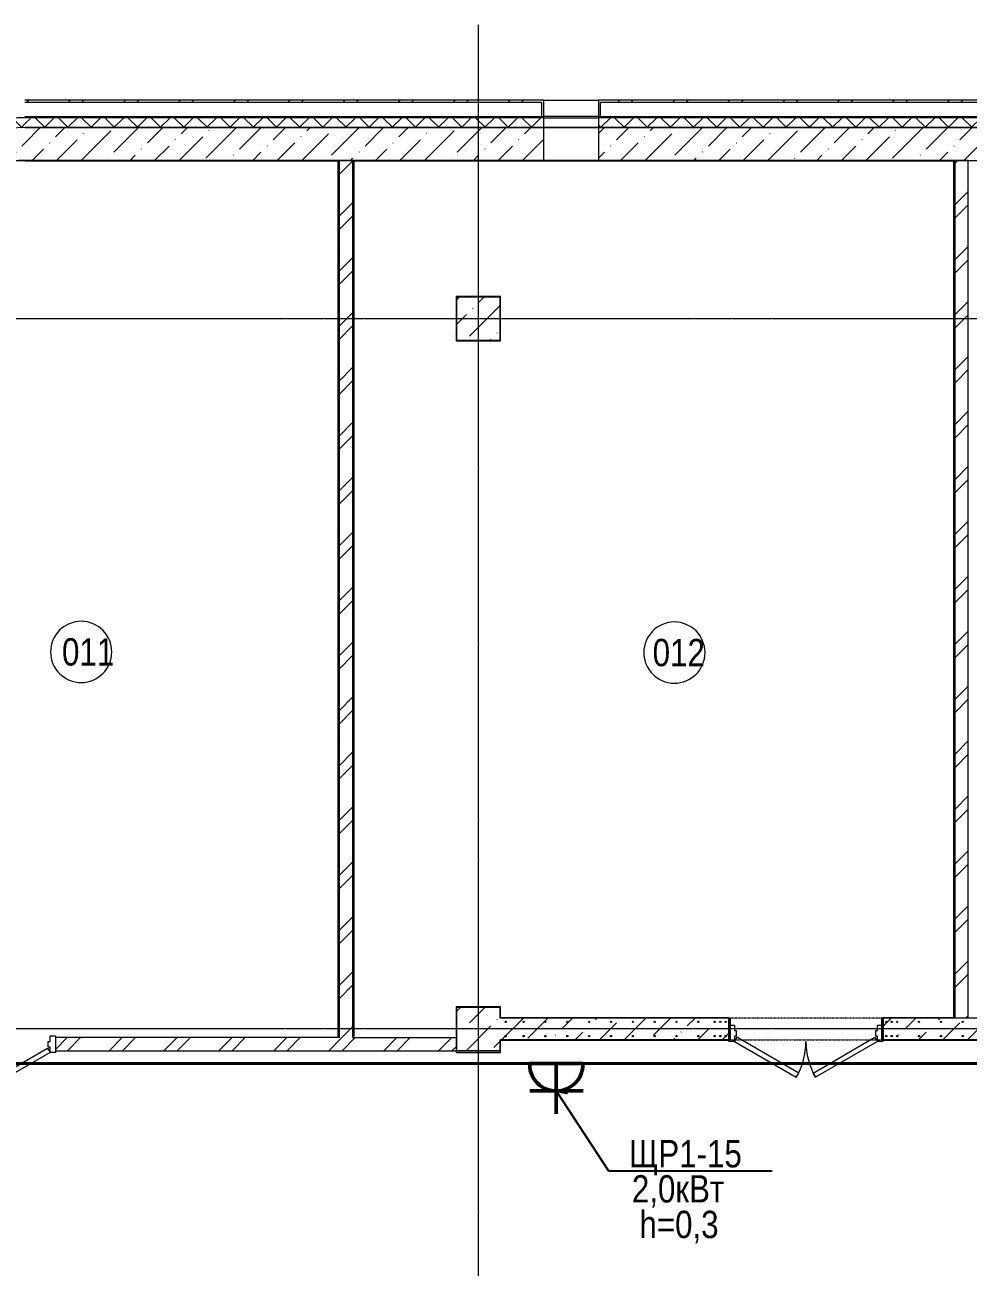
# Model space of a CAD drawing. Header units: metres. Extents: x -93142 to 227756, y -64772 to 286334.
# Drawn here: x 67912 to 76548, y -49466 to -38095 of the extents above; entities that cross this region are included whole.
import ezdxf

# ---------------------------------------------------------------- set-up
doc = ezdxf.new("R2010")
doc.units = ezdxf.units.M
doc.linetypes.add('ADSK_Линия сетки', pattern=[21, 12, -3, 3, -3])
doc.linetypes.add('Сверху_2_', pattern=[3.96875, 2.38125, -1.5875])
for name, color, linetype, lineweight in [('A-AREA-IDEN', 7, 'Continuous', 9), ('A-DETL-GENF', 7, 'Continuous', 5), ('A-DOOR', 7, 'Continuous', 5), ('A-DOOR-FRAM', 7, 'Continuous', 13), ('A-FLOR', 7, 'Continuous', 5), ('A-GLAZ', 7, 'Continuous', 5), ('A-WALL', 7, 'Continuous', 5), ('A-WALL-PATT', 7, 'Continuous', 18), ('I-WALL', 7, 'Continuous', 5), ('S-COLS', 7, 'Continuous', 5), ('S-GRID', 7, 'Continuous', 9), ('S-RBAR', 7, 'Continuous', 5), ('Освещение', 1, 'Continuous', 50), ('Эл-свет раб.', 5, 'Continuous', 50), ('ЭЛ.сети', 5, 'Continuous', 100), ('ЭОМ', 7, 'Continuous', 40)]:
    doc.layers.add(name, color=color, linetype=linetype, lineweight=lineweight)
doc.styles.add('GOST Common_I_1', font='ARIALN.TTF', dxfattribs={"height": 300})
doc.styles.add('STYLE1', font='ARIALN.TTF', dxfattribs={"height": 250})
doc.styles.add('ГОСТ 2.304', font='ARIALN.TTF', dxfattribs={"width": 0.85})
doc.dimstyles.new('СПДС', dxfattribs={"dimscale": 100, "dimtxt": 2.5, "dimasz": 2.5, "dimexe": 1.25, "dimexo": 0.625, "dimtad": 1, "dimdec": 0, "dimrnd": 0.001, "dimtxsty": 'ГОСТ 2.304', "dimblk": 'OBLIQUE', "dimcen": 2.5, "dimdle": 2, "dimadec": 0, "dimazin": 2, "dimtfac": 0.75, "dimtdec": 0, "dimtmove": 1, "dimatfit": 3, "dimfxl": 1, "dimtolj": 1, "dimarcsym": 1})
pattern_1 = [(45, (0, 0), (84.19025, 308.69666), [396.875, -79.375, 3.353, -76.022])]
pattern_2 = [(45, (0, 0), (-251.4472, 251.4472), []), (45, (0, 381), (-251.4472, 251.4472), [])]
pattern_3 = [(0, (0, 0), (812.8, 203.2), [33.528, -576.072, 33.528, -576.072, -3251.2]), (0, (0, 0), (812.8, 203.2), [-1219.2, 33.528, -1185.672, 33.528, -576.072, -1422.4]), (0, (0, 0), (812.8, 203.2), [-3048, 33.528, -372.872, 33.528, -982.472]), (120, (304.8, 101.6), (-582.37636, 602.30545), [33.528, -576.072, 33.528, -576.072, -3251.2]), (120, (304.8, 101.6), (-582.37636, 602.30545), [-1219.2, 33.528, -1185.672, 33.528, -576.072, -1422.4]), (120, (304.8, 101.6), (-582.37636, 602.30545), [-3048, 33.528, -372.872, 33.528, -982.472]), (240, (406.4, 508), (-230.42364, -805.50545), [33.528, -576.072, 33.528, -576.072, -3251.2]), (240, (406.4, 508), (-230.42364, -805.50545), [-1219.2, 33.528, -1185.672, 33.528, -576.072, -1422.4]), (240, (406.4, 508), (-230.42364, -805.50545), [-3048, 33.528, -372.872, 33.528, -982.472])]
pattern_4 = [(45, (0, 0), (-106.06602, 106.06602), []), (135, (0, 0), (-106.06602, -106.06602), [])]

# ---------------------------------------------------------------- blocks, each defined once
blk = doc.blocks.new('Окно-Квадратный проем - 500 x 600_в_-242012-Цокольный этаж')
at = {"layer": 'A-GLAZ', "lineweight": 20}
for p, q in [((-258, -150), (-258, 150)), ((242, 150), (242, -150))]:
    blk.add_line(p, q, dxfattribs=at)
at = {"layer": 'A-GLAZ', "linetype": 'Сверху_2_', "lineweight": 20}
for p, q in [((-258, 150), (242, 150)), ((242, -150), (-258, -150))]:
    blk.add_line(p, q, dxfattribs=at)
blk = doc.blocks.new('ARM_дверь_проем - 1400 x 2200_в_-195152-Цокольный этаж')
at = {"layer": 'A-DETL-GENF', "linetype": 'Сверху_2_', "lineweight": 20}
for p, q in [((692, 100), (-708, 100)), ((-708, -100), (692, -100))]:
    blk.add_line(p, q, dxfattribs=at)
at = {"layer": 'A-DETL-GENF', "lineweight": 40}
for p, q in [((-708, 100), (-708, -100)), ((692, -100), (692, 100))]:
    blk.add_line(p, q, dxfattribs=at)
blk = doc.blocks.new('КДП АПК - КР_rvt-1-Цокольный этаж')
at = {"layer": 'A-WALL-PATT', "lineweight": 15}
h = blk.add_hatch(dxfattribs=at)
h.set_pattern_fill('FP_9', color=256, style=0, pattern_type=2)
h.set_pattern_definition(pattern_1)
h.paths.add_polyline_path([(66440, -39546), (66513, -39430), (66595, -39320), (66686, -39218), (66785, -39123), (66891, -39037), (67008, -38956), (67122, -38890), (67246, -38832), (67374, -38783), (67505, -38745), (67640, -38718), (67775, -38701), (67912, -38696), (67912, -38396), (67763, -38401), (67614, -38418), (67467, -38446), (67323, -38484), (67182, -38534), (67044, -38594), (66912, -38664), (66786, -38743), (66665, -38832), (66552, -38930), (66446, -39035), (66349, -39149), (66260, -39269), (66180, -39396), (66274, -39450)], flags=0)
h = blk.add_hatch(dxfattribs=at)
h.set_pattern_fill('FP_9', color=256, style=0, pattern_type=2)
h.set_pattern_definition(pattern_1)
h.paths.add_polyline_path([(85696, -38696), (85696, -38396), (85163, -38396), (85163, -38696), (85539, -38696)], flags=0)
h.paths.add_polyline_path([(84525, -38696), (84663, -38696), (84663, -38396), (81163, -38396), (81163, -38696), (82497, -38696)], flags=0)
h.paths.add_polyline_path([(80663, -38696), (80663, -38396), (77163, -38396), (77163, -38696), (80469, -38696)], flags=0)
h.paths.add_polyline_path([(76663, -38696), (76663, -38396), (73163, -38396), (73163, -38696), (74386, -38696)], flags=0)
h.paths.add_polyline_path([(72663, -38696), (72663, -38396), (67912, -38396), (67912, -38696), (72358, -38696)], flags=0)
h = blk.add_hatch(dxfattribs=at)
h.set_pattern_fill('FP_9', color=256, style=0, pattern_type=2)
h.set_pattern_definition(pattern_1)
h.paths.add_polyline_path([(77863, -46746), (77863, -46546), (75763, -46546), (75763, -46746), (77428, -46746)], flags=0)
h.paths.add_polyline_path([(74363, -46746), (74363, -46546), (72263, -46546), (72263, -46746), (72358, -46746)], flags=0)
at = {"layer": 'S-COLS', "lineweight": 15}
h = blk.add_hatch(dxfattribs=at)
h.set_pattern_fill('FP_9', color=256, style=0, pattern_type=2)
h.set_pattern_definition(pattern_1)
h.paths.add_polyline_path([(72263, -40346), (72263, -39946), (71863, -39946), (71863, -40346)], flags=0)
h = blk.add_hatch(dxfattribs=at)
h.set_pattern_fill('FP_9', color=256, style=0, pattern_type=2)
h.set_pattern_definition(pattern_1)
h.paths.add_polyline_path([(71863, -46846), (72263, -46846), (72263, -46446), (71863, -46446)], flags=0)
at = {"layer": 'S-RBAR', "lineweight": 15}
for points in [[(72313, -46587), (72319, -46581), (72313, -46575), (72307, -46581)], [(72478, -46587), (72484, -46581), (72478, -46575), (72472, -46581)], [(72678, -46587), (72684, -46581), (72678, -46575), (72672, -46581)], [(72878, -46587), (72884, -46581), (72878, -46575), (72872, -46581)], [(73078, -46587), (73084, -46581), (73078, -46575), (73072, -46581)], [(73278, -46587), (73284, -46581), (73278, -46575), (73272, -46581)], [(73478, -46587), (73484, -46581), (73478, -46575), (73472, -46581)], [(73678, -46587), (73684, -46581), (73678, -46575), (73672, -46581)], [(73878, -46587), (73884, -46581), (73878, -46575), (73872, -46581)], [(74078, -46587), (74084, -46581), (74078, -46575), (74072, -46581)], [(74228, -46587), (74234, -46581), (74228, -46575), (74222, -46581)], [(74278, -46587), (74284, -46581), (74278, -46575), (74272, -46581)], [(74328, -46587), (74334, -46581), (74328, -46575), (74322, -46581)], [(75798, -46587), (75804, -46581), (75798, -46575), (75792, -46581)], [(75848, -46587), (75854, -46581), (75848, -46575), (75842, -46581)], [(75898, -46587), (75904, -46581), (75898, -46575), (75892, -46581)], [(76098, -46587), (76104, -46581), (76098, -46575), (76092, -46581)], [(76298, -46587), (76304, -46581), (76298, -46575), (76292, -46581)], [(76498, -46587), (76504, -46581), (76498, -46575), (76492, -46581)], [(72313, -46717), (72319, -46711), (72313, -46705), (72307, -46711)], [(72478, -46717), (72484, -46711), (72478, -46705), (72472, -46711)], [(72678, -46717), (72684, -46711), (72678, -46705), (72672, -46711)], [(72878, -46717), (72884, -46711), (72878, -46705), (72872, -46711)], [(73078, -46717), (73084, -46711), (73078, -46705), (73072, -46711)], [(73278, -46717), (73284, -46711), (73278, -46705), (73272, -46711)], [(73478, -46717), (73484, -46711), (73478, -46705), (73472, -46711)], [(73678, -46717), (73684, -46711), (73678, -46705), (73672, -46711)], [(73878, -46717), (73884, -46711), (73878, -46705), (73872, -46711)], [(74078, -46717), (74084, -46711), (74078, -46705), (74072, -46711)], [(74228, -46717), (74234, -46711), (74228, -46705), (74222, -46711)], [(74278, -46717), (74284, -46711), (74278, -46705), (74272, -46711)], [(74328, -46717), (74334, -46711), (74328, -46705), (74322, -46711)], [(75798, -46717), (75804, -46711), (75798, -46705), (75792, -46711)], [(75848, -46717), (75854, -46711), (75848, -46705), (75842, -46711)], [(75898, -46717), (75904, -46711), (75898, -46705), (75892, -46711)], [(76098, -46717), (76104, -46711), (76098, -46705), (76092, -46711)], [(76298, -46717), (76304, -46711), (76298, -46705), (76292, -46711)], [(76498, -46717), (76504, -46711), (76498, -46705), (76492, -46711)]]:
    blk.add_hatch(color=256, dxfattribs=at).paths.add_polyline_path(points, flags=0)
h = blk.add_hatch(color=256, dxfattribs=at)
edge = h.paths.add_edge_path(flags=0)
edge.add_arc((72313, -46581), 6, 0, 360)
h = blk.add_hatch(color=256, dxfattribs=at)
edge = h.paths.add_edge_path(flags=0)
edge.add_arc((72478, -46581), 6, 0, 360)
h = blk.add_hatch(color=256, dxfattribs=at)
edge = h.paths.add_edge_path(flags=0)
edge.add_arc((72678, -46581), 6, 0, 360)
h = blk.add_hatch(color=256, dxfattribs=at)
edge = h.paths.add_edge_path(flags=0)
edge.add_arc((72878, -46581), 6, 0, 360)
h = blk.add_hatch(color=256, dxfattribs=at)
edge = h.paths.add_edge_path(flags=0)
edge.add_arc((73078, -46581), 6, 0, 360)
h = blk.add_hatch(color=256, dxfattribs=at)
edge = h.paths.add_edge_path(flags=0)
edge.add_arc((73278, -46581), 6, 0, 360)
h = blk.add_hatch(color=256, dxfattribs=at)
edge = h.paths.add_edge_path(flags=0)
edge.add_arc((73478, -46581), 6, 0, 360)
h = blk.add_hatch(color=256, dxfattribs=at)
edge = h.paths.add_edge_path(flags=0)
edge.add_arc((73678, -46581), 6, 0, 360)
h = blk.add_hatch(color=256, dxfattribs=at)
edge = h.paths.add_edge_path(flags=0)
edge.add_arc((73878, -46581), 6, 0, 360)
h = blk.add_hatch(color=256, dxfattribs=at)
edge = h.paths.add_edge_path(flags=0)
edge.add_arc((74078, -46581), 6, 0, 360)
h = blk.add_hatch(color=256, dxfattribs=at)
edge = h.paths.add_edge_path(flags=0)
edge.add_arc((74228, -46581), 6, 0, 360)
h = blk.add_hatch(color=256, dxfattribs=at)
edge = h.paths.add_edge_path(flags=0)
edge.add_arc((74278, -46581), 6, 0, 360)
h = blk.add_hatch(color=256, dxfattribs=at)
edge = h.paths.add_edge_path(flags=0)
edge.add_arc((74328, -46581), 6, 0, 360)
h = blk.add_hatch(color=256, dxfattribs=at)
edge = h.paths.add_edge_path(flags=0)
edge.add_arc((75798, -46581), 6, 0, 360)
h = blk.add_hatch(color=256, dxfattribs=at)
edge = h.paths.add_edge_path(flags=0)
edge.add_arc((75848, -46581), 6, 0, 360)
h = blk.add_hatch(color=256, dxfattribs=at)
edge = h.paths.add_edge_path(flags=0)
edge.add_arc((75898, -46581), 6, 0, 360)
h = blk.add_hatch(color=256, dxfattribs=at)
edge = h.paths.add_edge_path(flags=0)
edge.add_arc((76098, -46581), 6, 0, 360)
h = blk.add_hatch(color=256, dxfattribs=at)
edge = h.paths.add_edge_path(flags=0)
edge.add_arc((76298, -46581), 6, 0, 360)
h = blk.add_hatch(color=256, dxfattribs=at)
edge = h.paths.add_edge_path(flags=0)
edge.add_arc((76498, -46581), 6, 0, 360)
h = blk.add_hatch(color=256, dxfattribs=at)
edge = h.paths.add_edge_path(flags=0)
edge.add_arc((72313, -46711), 6, 0, 360)
h = blk.add_hatch(color=256, dxfattribs=at)
edge = h.paths.add_edge_path(flags=0)
edge.add_arc((72478, -46711), 6, 0, 360)
h = blk.add_hatch(color=256, dxfattribs=at)
edge = h.paths.add_edge_path(flags=0)
edge.add_arc((72678, -46711), 6, 0, 360)
h = blk.add_hatch(color=256, dxfattribs=at)
edge = h.paths.add_edge_path(flags=0)
edge.add_arc((72878, -46711), 6, 0, 360)
h = blk.add_hatch(color=256, dxfattribs=at)
edge = h.paths.add_edge_path(flags=0)
edge.add_arc((73078, -46711), 6, 0, 360)
h = blk.add_hatch(color=256, dxfattribs=at)
edge = h.paths.add_edge_path(flags=0)
edge.add_arc((73278, -46711), 6, 0, 360)
h = blk.add_hatch(color=256, dxfattribs=at)
edge = h.paths.add_edge_path(flags=0)
edge.add_arc((73478, -46711), 6, 0, 360)
h = blk.add_hatch(color=256, dxfattribs=at)
edge = h.paths.add_edge_path(flags=0)
edge.add_arc((73678, -46711), 6, 0, 360)
h = blk.add_hatch(color=256, dxfattribs=at)
edge = h.paths.add_edge_path(flags=0)
edge.add_arc((73878, -46711), 6, 0, 360)
h = blk.add_hatch(color=256, dxfattribs=at)
edge = h.paths.add_edge_path(flags=0)
edge.add_arc((74078, -46711), 6, 0, 360)
h = blk.add_hatch(color=256, dxfattribs=at)
edge = h.paths.add_edge_path(flags=0)
edge.add_arc((74228, -46711), 6, 0, 360)
h = blk.add_hatch(color=256, dxfattribs=at)
edge = h.paths.add_edge_path(flags=0)
edge.add_arc((74278, -46711), 6, 0, 360)
h = blk.add_hatch(color=256, dxfattribs=at)
edge = h.paths.add_edge_path(flags=0)
edge.add_arc((74328, -46711), 6, 0, 360)
h = blk.add_hatch(color=256, dxfattribs=at)
edge = h.paths.add_edge_path(flags=0)
edge.add_arc((75798, -46711), 6, 0, 360)
h = blk.add_hatch(color=256, dxfattribs=at)
edge = h.paths.add_edge_path(flags=0)
edge.add_arc((75848, -46711), 6, 0, 360)
h = blk.add_hatch(color=256, dxfattribs=at)
edge = h.paths.add_edge_path(flags=0)
edge.add_arc((75898, -46711), 6, 0, 360)
h = blk.add_hatch(color=256, dxfattribs=at)
edge = h.paths.add_edge_path(flags=0)
edge.add_arc((76098, -46711), 6, 0, 360)
h = blk.add_hatch(color=256, dxfattribs=at)
edge = h.paths.add_edge_path(flags=0)
edge.add_arc((76298, -46711), 6, 0, 360)
h = blk.add_hatch(color=256, dxfattribs=at)
edge = h.paths.add_edge_path(flags=0)
edge.add_arc((76498, -46711), 6, 0, 360)
at = {"layer": 'I-WALL', "lineweight": 15}
for p, q in [((72663, -38396), (67912, -38396)), ((72663, -38696), (72663, -38396)), ((72663, -38396), (73163, -38396)), ((76663, -38396), (73163, -38396)), ((73163, -38396), (73163, -38696)), ((67912, -38696), (72663, -38696)), ((73163, -38696), (72663, -38696)), ((73163, -38696), (76663, -38696)), ((74363, -46546), (72263, -46546)), ((77863, -46546), (75763, -46546)), ((72263, -46746), (74363, -46746)), ((75763, -46746), (77863, -46746))]:
    blk.add_line(p, q, dxfattribs=at)
for radius in [2000, 1700]:
    blk.add_arc((67912, -40396), radius, 90, 150, dxfattribs=at)
at = {"layer": 'S-COLS', "lineweight": 15}
for p, q in [((72263, -39946), (71863, -39946)), ((71863, -39946), (71863, -40346)), ((72263, -40346), (72263, -39946)), ((71863, -40346), (72263, -40346)), ((72263, -46446), (71863, -46446)), ((71863, -46446), (71863, -46846)), ((72263, -46546), (72263, -46446)), ((71863, -46846), (72263, -46846)), ((72263, -46846), (72263, -46746))]:
    blk.add_line(p, q, dxfattribs=at)
at = {"layer": 'S-RBAR', "lineweight": 15}
for p, q in [((72313, -46575), (72307, -46581)), ((72307, -46581), (72313, -46587)), ((72319, -46581), (72313, -46575)), ((72313, -46587), (72319, -46581)), ((72478, -46575), (72472, -46581)), ((72472, -46581), (72478, -46587)), ((72484, -46581), (72478, -46575)), ((72478, -46587), (72484, -46581)), ((72678, -46575), (72672, -46581)), ((72672, -46581), (72678, -46587)), ((72684, -46581), (72678, -46575)), ((72678, -46587), (72684, -46581)), ((72878, -46575), (72872, -46581)), ((72872, -46581), (72878, -46587)), ((72884, -46581), (72878, -46575)), ((72878, -46587), (72884, -46581)), ((73078, -46575), (73072, -46581)), ((73072, -46581), (73078, -46587)), ((73084, -46581), (73078, -46575)), ((73078, -46587), (73084, -46581)), ((73278, -46575), (73272, -46581)), ((73272, -46581), (73278, -46587)), ((73284, -46581), (73278, -46575)), ((73278, -46587), (73284, -46581)), ((73478, -46575), (73472, -46581)), ((73472, -46581), (73478, -46587)), ((73484, -46581), (73478, -46575)), ((73478, -46587), (73484, -46581)), ((73678, -46575), (73672, -46581)), ((73672, -46581), (73678, -46587)), ((73684, -46581), (73678, -46575)), ((73678, -46587), (73684, -46581)), ((73878, -46575), (73872, -46581)), ((73872, -46581), (73878, -46587)), ((73884, -46581), (73878, -46575)), ((73878, -46587), (73884, -46581)), ((74078, -46575), (74072, -46581)), ((74072, -46581), (74078, -46587)), ((74084, -46581), (74078, -46575)), ((74078, -46587), (74084, -46581)), ((74228, -46575), (74222, -46581)), ((74222, -46581), (74228, -46587)), ((74234, -46581), (74228, -46575)), ((74228, -46587), (74234, -46581)), ((74278, -46575), (74272, -46581)), ((74272, -46581), (74278, -46587)), ((74284, -46581), (74278, -46575)), ((74278, -46587), (74284, -46581)), ((74328, -46575), (74322, -46581)), ((74322, -46581), (74328, -46587)), ((74334, -46581), (74328, -46575)), ((74328, -46587), (74334, -46581)), ((75798, -46575), (75792, -46581)), ((75792, -46581), (75798, -46587)), ((75804, -46581), (75798, -46575)), ((75798, -46587), (75804, -46581)), ((75848, -46575), (75842, -46581)), ((75842, -46581), (75848, -46587)), ((75854, -46581), (75848, -46575)), ((75848, -46587), (75854, -46581)), ((75898, -46575), (75892, -46581)), ((75892, -46581), (75898, -46587)), ((75904, -46581), (75898, -46575)), ((75898, -46587), (75904, -46581)), ((76098, -46575), (76092, -46581)), ((76092, -46581), (76098, -46587)), ((76104, -46581), (76098, -46575)), ((76098, -46587), (76104, -46581)), ((76298, -46575), (76292, -46581)), ((76292, -46581), (76298, -46587)), ((76304, -46581), (76298, -46575)), ((76298, -46587), (76304, -46581)), ((76498, -46575), (76492, -46581)), ((76492, -46581), (76498, -46587)), ((76504, -46581), (76498, -46575)), ((76498, -46587), (76504, -46581)), ((72313, -46705), (72307, -46711)), ((72307, -46711), (72313, -46717)), ((72319, -46711), (72313, -46705)), ((72313, -46717), (72319, -46711)), ((72478, -46705), (72472, -46711)), ((72472, -46711), (72478, -46717)), ((72484, -46711), (72478, -46705)), ((72478, -46717), (72484, -46711)), ((72678, -46705), (72672, -46711)), ((72672, -46711), (72678, -46717)), ((72684, -46711), (72678, -46705)), ((72678, -46717), (72684, -46711)), ((72878, -46705), (72872, -46711)), ((72872, -46711), (72878, -46717)), ((72884, -46711), (72878, -46705)), ((72878, -46717), (72884, -46711)), ((73078, -46705), (73072, -46711)), ((73072, -46711), (73078, -46717)), ((73084, -46711), (73078, -46705)), ((73078, -46717), (73084, -46711)), ((73278, -46705), (73272, -46711)), ((73272, -46711), (73278, -46717)), ((73284, -46711), (73278, -46705)), ((73278, -46717), (73284, -46711)), ((73478, -46705), (73472, -46711)), ((73472, -46711), (73478, -46717)), ((73484, -46711), (73478, -46705)), ((73478, -46717), (73484, -46711)), ((73678, -46705), (73672, -46711)), ((73672, -46711), (73678, -46717)), ((73684, -46711), (73678, -46705)), ((73678, -46717), (73684, -46711)), ((73878, -46705), (73872, -46711)), ((73872, -46711), (73878, -46717)), ((73884, -46711), (73878, -46705)), ((73878, -46717), (73884, -46711)), ((74078, -46705), (74072, -46711)), ((74072, -46711), (74078, -46717)), ((74084, -46711), (74078, -46705)), ((74078, -46717), (74084, -46711)), ((74228, -46705), (74222, -46711)), ((74222, -46711), (74228, -46717)), ((74234, -46711), (74228, -46705)), ((74228, -46717), (74234, -46711)), ((74278, -46705), (74272, -46711)), ((74272, -46711), (74278, -46717)), ((74284, -46711), (74278, -46705)), ((74278, -46717), (74284, -46711)), ((74328, -46705), (74322, -46711)), ((74322, -46711), (74328, -46717)), ((74334, -46711), (74328, -46705)), ((74328, -46717), (74334, -46711)), ((75798, -46705), (75792, -46711)), ((75792, -46711), (75798, -46717)), ((75804, -46711), (75798, -46705)), ((75798, -46717), (75804, -46711)), ((75848, -46705), (75842, -46711)), ((75842, -46711), (75848, -46717)), ((75854, -46711), (75848, -46705)), ((75848, -46717), (75854, -46711)), ((75898, -46705), (75892, -46711)), ((75892, -46711), (75898, -46717)), ((75904, -46711), (75898, -46705)), ((75898, -46717), (75904, -46711)), ((76098, -46705), (76092, -46711)), ((76092, -46711), (76098, -46717)), ((76104, -46711), (76098, -46705)), ((76098, -46717), (76104, -46711)), ((76298, -46705), (76292, -46711)), ((76292, -46711), (76298, -46717)), ((76304, -46711), (76298, -46705)), ((76298, -46717), (76304, -46711)), ((76498, -46705), (76492, -46711)), ((76492, -46711), (76498, -46717)), ((76504, -46711), (76498, -46705)), ((76498, -46717), (76504, -46711))]:
    blk.add_line(p, q, dxfattribs=at)
for centre in [(72313, -46581), (72478, -46581), (72678, -46581), (72878, -46581), (73078, -46581), (73278, -46581), (73478, -46581), (73678, -46581), (73878, -46581), (74078, -46581), (74228, -46581), (74278, -46581), (74328, -46581), (75798, -46581), (75848, -46581), (75898, -46581), (76098, -46581), (76298, -46581), (76498, -46581), (72313, -46711), (72478, -46711), (72678, -46711), (72878, -46711), (73078, -46711), (73278, -46711), (73478, -46711), (73678, -46711), (73878, -46711), (74078, -46711), (74228, -46711), (74278, -46711), (74328, -46711), (75798, -46711), (75848, -46711), (75898, -46711), (76098, -46711), (76298, -46711), (76498, -46711)]:
    blk.add_circle(centre, 6, dxfattribs=at)
at = {"lineweight": 15}
for name, p in [('Окно-Квадратный проем - 500 x 600_в_-242012-Цокольный этаж', (72921, -38546)), ('ARM_дверь_проем - 1400 x 2200_в_-195152-Цокольный этаж', (75071, -46646))]:
    blk.add_blockref(name, p, dxfattribs=at)
blk = doc.blocks.new('Дверь-ВНУТРЕННЯЯ - ДГ 21-14-1577430-Цокольный этаж')
at = {"layer": 'A-DOOR', "lineweight": 15}
for p, q in [((-633, -42), (-655, -81)), ((-655, -81), (-88, -409)), ((-65, -370), (-633, -42)), ((65, -370), (632, -42)), ((655, -81), (88, -409)), ((632, -42), (655, -81)), ((-88, -409), (-65, -370)), ((88, -409), (65, -370))]:
    blk.add_line(p, q, dxfattribs=at)
for centre, start, end in [((-655, -81), 330, 360), ((655, -81), 180, 210)]:
    blk.add_arc(centre, 655, start, end, dxfattribs=at)
at = {"layer": 'A-DOOR-FRAM', "lineweight": 15}
for p, q in [((-705, 69), (-655, 69)), ((-705, -81), (-705, 69)), ((-655, 69), (-655, 19)), ((-655, 19), (-639, 19)), ((-639, 19), (-639, -32)), ((639, 19), (655, 19)), ((639, -32), (639, 19)), ((655, 69), (705, 69)), ((655, 19), (655, 69)), ((705, 69), (705, -81)), ((-655, -81), (-705, -81)), ((-655, -32), (-655, -81)), ((-639, -32), (-655, -32)), ((655, -32), (639, -32)), ((655, -81), (655, -32)), ((705, -81), (655, -81))]:
    blk.add_line(p, q, dxfattribs=at)
blk = doc.blocks.new('Дверь-ВНУТРЕННЯЯ - ДГ 21-14-1577472-Цокольный этаж')
at = {"layer": 'A-DOOR', "lineweight": 13}
for p, q in [((-633, -82), (-655, -121)), ((-65, -410), (-633, -82)), ((65, -410), (632, -82)), ((632, -82), (655, -121)), ((-655, -121), (-88, -449)), ((655, -121), (88, -449)), ((-88, -449), (-65, -410)), ((88, -449), (65, -410))]:
    blk.add_line(p, q, dxfattribs=at)
at = {"layer": 'A-DOOR'}
for centre, start, end in [((-655, -121), 330, 360), ((655, -121), 180, 210)]:
    blk.add_arc(centre, 655, start, end, dxfattribs=at)
at = {"layer": 'A-DOOR-FRAM'}
for p, q in [((-705, 29), (-655, 29)), ((-705, -121), (-705, 29)), ((-655, 29), (-655, -21)), ((655, 29), (705, 29)), ((655, -21), (655, 29)), ((705, 29), (705, -121)), ((-655, -21), (-639, -21)), ((-655, -72), (-655, -121)), ((-639, -72), (-655, -72)), ((-639, -21), (-639, -72)), ((639, -21), (655, -21)), ((639, -72), (639, -21)), ((655, -72), (639, -72)), ((655, -121), (655, -72)), ((-655, -121), (-705, -121)), ((705, -121), (655, -121))]:
    blk.add_line(p, q, dxfattribs=at)
blk = doc.blocks.new('ПСС_Марка_помещения - Имя_2_5мм-224473-Цокольный этаж')
at = {"layer": 'A-AREA-IDEN'}
for start, end in [(360, 180), (180, 360)]:
    blk.add_arc((-0.07, 0.04), 3.5, start, end, dxfattribs=at)
blk = doc.blocks.new('Розетка штепсельная с заземляющим контактом скрытой установки IP20')
at = {"layer": 'Эл-свет раб.', "ltscale": 0.3}
for p, q in [((191575, -246568), (191575, -246106)), ((191816, -246316), (191329, -246316)), ((191819, -246568), (191331, -246568))]:
    blk.add_line(p, q, dxfattribs=at)
at = {"layer": 'Эл-свет раб.', "ltscale": 0.3, "extrusion": (0, 0, -1)}
blk.add_ellipse((191575, -246560), major_axis=(-173, 173), ratio=1, start_param=5.464002, end_param=8.673165, dxfattribs=at)
blk = doc.blocks.new('_Oblique')
at = {"color": 0, "linetype": 'ByBlock', "lineweight": -2}
blk.add_line((-0.5, -0.5), (0.5, 0.5), dxfattribs=at)

msp = doc.modelspace()

# ---------------------------------------------------------------- hatches: boundary and pattern name
at = {"layer": 'A-WALL-PATT', "lineweight": 15}
h = msp.add_hatch(dxfattribs=at)
h.set_pattern_fill('FP_1', color=256, style=0, pattern_type=2)
h.set_pattern_definition(pattern_2)
h.paths.add_polyline_path([(65981.01, -39920.6443), (66069.7342, -39779.4406), (66168.7625, -39645.262), (66277.541, -39518.8591), (66395.4615, -39400.9386), (66521.8644, -39292.1601), (66656.0429, -39193.1318), (66797.2467, -39104.4077), (66944.6859, -39026.4837), (67107.5117, -38956.3053), (67254.9426, -38904.717), (67416.025, -38861.5551), (67579.8824, -38830.5516), (67745.5986, -38811.8798), (67912.2467, -38805.6443), (67912.2467, -38785.6443), (67744.104, -38791.9358), (67576.9016, -38810.775), (67411.5746, -38842.0565), (67249.0475, -38885.6055), (67090.2294, -38941.1784), (66936.0083, -39008.4644), (66781.1175, -39090.9384), (66644.7765, -39176.6071), (66509.3946, -39276.5235), (66381.858, -39386.2776), (66262.88, -39505.2556), (66153.1258, -39632.7922), (66053.2094, -39768.1742), (65963.6895, -39910.6443)], flags=0)
h = msp.add_hatch(dxfattribs=at)
h.set_pattern_fill('FP_1', color=256, style=0, pattern_type=2)
h.set_pattern_definition(pattern_2)
h.paths.add_polyline_path([(85162.6532, -38935.6443), (85182.6532, -38935.6443), (85182.6532, -38805.6443), (85695.5434, -38805.6443), (85695.5434, -38785.6443), (85162.6532, -38785.6443), (85162.6532, -38805.6443)], flags=0)
h.paths.add_polyline_path([(84642.6532, -38935.6443), (84662.6532, -38935.6443), (84662.6532, -38785.6443), (81162.6532, -38785.6443), (81162.6532, -38935.6443), (81182.6532, -38935.6443), (81182.6532, -38805.6443), (84642.6532, -38805.6443)], flags=0)
h.paths.add_polyline_path([(80642.6532, -38935.6443), (80662.6532, -38935.6443), (80662.6532, -38785.6443), (77162.6532, -38785.6443), (77162.6532, -38935.6443), (77182.6532, -38935.6443), (77182.6532, -38805.6443), (80642.6532, -38805.6443)], flags=0)
h.paths.add_polyline_path([(76642.6532, -38935.6443), (76662.6532, -38935.6443), (76662.6532, -38785.6443), (73162.6532, -38785.6443), (73162.6532, -38935.6443), (73182.6532, -38935.6443), (73182.6532, -38805.6443), (76642.6532, -38805.6443)], flags=0)
h.paths.add_polyline_path([(72662.6532, -38935.6443), (72662.6532, -38785.6443), (67912.2467, -38785.6443), (67912.2467, -38805.6443), (72642.6532, -38805.6443), (72642.6532, -38935.6443)], flags=0)
at = {"layer": 'A-WALL-PATT', "lineweight": 15, "true_color": 0x787878}
h = msp.add_hatch(dxfattribs=at)
h.set_pattern_fill('FP_4', color=8, style=0, pattern_type=2)
h.set_pattern_definition(pattern_4)
h.paths.add_polyline_path([(66180.1959, -40035.6443), (66259.7691, -39909.0042), (66348.5837, -39788.6647), (66446.1429, -39675.2988), (66551.9012, -39569.5406), (66665.2671, -39471.9813), (66785.6066, -39383.1668), (66912.2467, -39303.5935), (67044.4792, -39233.7066), (67181.5646, -39173.8968), (67322.7363, -39124.4987), (67467.2048, -39085.7885), (67614.1621, -39057.9827), (67762.7865, -39041.2367), (67912.2467, -39035.6443), (67912.2467, -38945.6443), (67756.0608, -38951.4884), (67600.7483, -38968.9879), (67447.1779, -38998.045), (67288.0942, -39041.3364), (67148.6839, -39090.1182), (67005.4297, -39152.6194), (66867.2467, -39225.6512), (66734.9078, -39308.8053), (66609.153, -39401.6165), (66490.6857, -39503.5659), (66380.1683, -39614.0833), (66274.1409, -39738.0761), (66185.4076, -39858.3054), (66102.2536, -39990.6443)], flags=0)
h = msp.add_hatch(dxfattribs=at)
h.set_pattern_fill('FP_4', color=8, style=0, pattern_type=2)
h.set_pattern_definition(pattern_4)
h.paths.add_polyline_path([(85539.2534, -39035.6443), (85695.5434, -39035.6443), (85695.5434, -38945.6443), (85162.6532, -38945.6443), (85162.6532, -39035.6443)], flags=0)
h.paths.add_polyline_path([(84662.6532, -39035.6443), (84662.6532, -38945.6443), (81162.6532, -38945.6443), (81162.6532, -39035.6443), (84525.3001, -39035.6443)], flags=0)
h.paths.add_polyline_path([(80662.6532, -39035.6443), (80662.6532, -38945.6443), (77162.6532, -38945.6443), (77162.6532, -39035.6443), (80469.4869, -39035.6443)], flags=0)
h.paths.add_polyline_path([(76662.6532, -39035.6443), (76662.6532, -38945.6443), (73162.6532, -38945.6443), (73162.6532, -39035.6443), (74385.7672, -39035.6443)], flags=0)
h.paths.add_polyline_path([(72662.6532, -39035.6443), (72662.6532, -38945.6443), (67912.2467, -38945.6443), (67912.2467, -39035.6443), (72357.8606, -39035.6443)], flags=0)
at = {"layer": 'A-WALL-PATT', "lineweight": 15}
h = msp.add_hatch(dxfattribs=at)
h.set_pattern_fill('FP_2', color=256, style=0, pattern_type=2)
h.set_pattern_definition(pattern_3)
h.paths.add_polyline_path([(66442.6016, -40187.1443), (66515.6431, -40071.6384), (66597.7421, -39962.3845), (66688.3661, -39860.0911), (66786.9275, -39765.4216), (66892.7871, -39678.9899), (67005.2582, -39601.3567), (67123.6114, -39533.0254), (67247.0793, -39474.4392), (67374.8611, -39425.978), (67506.128, -39387.956), (67640.0287, -39360.62), (67775.6949, -39344.1472), (67912.2467, -39338.6443), (67912.2467, -39335.6443), (67775.4535, -39341.1569), (67639.5475, -39357.6589), (67505.41, -39385.0432), (67373.9111, -39423.1324), (67245.9034, -39471.6793), (67122.2173, -39530.3691), (67003.6548, -39598.8212), (66890.9848, -39676.5916), (66784.9382, -39763.176), (66686.2025, -39858.0129), (66595.4182, -39960.4872), (66513.1741, -40069.9342), (66440.0035, -40185.6443)], flags=0)
h = msp.add_hatch(dxfattribs=at)
h.set_pattern_fill('FP_2', color=256, style=0, pattern_type=2)
h.set_pattern_definition(pattern_3)
h.paths.add_polyline_path([(70777.6532, -39338.6443), (70777.6532, -39335.6443), (67912.2467, -39335.6443), (67912.2467, -39338.6443), (70329.954, -39338.6443)], flags=0)
h = msp.add_hatch(dxfattribs=at)
h.set_pattern_fill('FP_2', color=256, style=0, pattern_type=2)
h.set_pattern_definition(pattern_3)
h.paths.add_polyline_path([(70777.6532, -47350.6443), (70780.6532, -47350.6443), (70780.6532, -39335.6443), (70777.6532, -39335.6443), (70777.6532, -46028.875)], flags=0)
h = msp.add_hatch(dxfattribs=at)
h.set_pattern_fill('FP_2', color=256, style=0, pattern_type=2)
h.set_pattern_definition(pattern_3)
h.paths.add_polyline_path([(70780.6532, -47353.6443), (70792.6532, -47353.6443), (70792.6532, -39335.6443), (70780.6532, -39335.6443), (70780.6532, -47350.6443)], flags=0)
h = msp.add_hatch(dxfattribs=at)
h.set_pattern_fill('FP_1', color=256, style=0, pattern_type=2)
h.set_pattern_definition(pattern_2)
h.paths.add_polyline_path([(70912.6532, -47365.6443), (70912.6532, -39335.6443), (70792.6532, -39335.6443), (70792.6532, -47365.6443)], flags=0)
h = msp.add_hatch(dxfattribs=at)
h.set_pattern_fill('FP_2', color=256, style=0, pattern_type=2)
h.set_pattern_definition(pattern_3)
h.paths.add_polyline_path([(70924.6532, -47365.6443), (70924.6532, -39335.6443), (70912.6532, -39335.6443), (70912.6532, -47365.6443)], flags=0)
h = msp.add_hatch(dxfattribs=at)
h.set_pattern_fill('FP_2', color=256, style=0, pattern_type=2)
h.set_pattern_definition(pattern_3)
h.paths.add_polyline_path([(76412.6532, -39338.6443), (76412.6532, -39335.6443), (70924.6532, -39335.6443), (70924.6532, -39338.6443), (74385.7672, -39338.6443)], flags=0)
h = msp.add_hatch(dxfattribs=at)
h.set_pattern_fill('FP_2', color=256, style=0, pattern_type=2)
h.set_pattern_definition(pattern_3)
h.paths.add_polyline_path([(70927.6532, -47353.6443), (70927.6532, -39338.6443), (70924.6532, -39338.6443), (70924.6532, -47353.6443)], flags=0)
h = msp.add_hatch(dxfattribs=at)
h.set_pattern_fill('FP_2', color=256, style=0, pattern_type=2)
h.set_pattern_definition(pattern_3)
h.paths.add_polyline_path([(76415.6532, -47182.6443), (76415.6532, -39335.6443), (76412.6532, -39335.6443), (76413.6738, -47182.6443)], flags=0)
h = msp.add_hatch(dxfattribs=at)
h.set_pattern_fill('FP_2', color=256, style=0, pattern_type=2)
h.set_pattern_definition(pattern_3)
h.paths.add_polyline_path([(76427.6532, -47185.6443), (76427.6532, -39335.6443), (76415.6532, -39335.6443), (76415.6532, -47185.6443)], flags=0)
h = msp.add_hatch(dxfattribs=at)
h.set_pattern_fill('FP_1', color=256, style=0, pattern_type=2)
h.set_pattern_definition(pattern_2)
h.paths.add_polyline_path([(76547.6532, -47185.6443), (76547.6532, -39335.6443), (76427.6532, -39335.6443), (76427.6532, -47185.6443)], flags=0)
h = msp.add_hatch(dxfattribs=at)
h.set_pattern_fill('FP_2', color=256, style=0, pattern_type=2)
h.set_pattern_definition(pattern_3)
h.paths.add_polyline_path([(72262.6532, -40585.6443), (72262.6532, -40582.6443), (71859.6532, -40582.6443), (71859.6532, -40585.6443), (71862.6532, -40585.6443)], flags=0)
h = msp.add_hatch(dxfattribs=at)
h.set_pattern_fill('FP_2', color=256, style=0, pattern_type=2)
h.set_pattern_definition(pattern_3)
h.paths.add_polyline_path([(71862.6532, -40988.6443), (71862.6532, -40585.6443), (71859.6532, -40585.6443), (71859.6532, -40988.6443)], flags=0)
h = msp.add_hatch(dxfattribs=at)
h.set_pattern_fill('FP_2', color=256, style=0, pattern_type=2)
h.set_pattern_definition(pattern_3)
h.paths.add_polyline_path([(71862.6532, -40988.6443), (72265.6532, -40988.6443), (72265.6532, -40985.6443), (71862.6532, -40985.6443)], flags=0)
h = msp.add_hatch(dxfattribs=at)
h.set_pattern_fill('FP_2', color=256, style=0, pattern_type=2)
h.set_pattern_definition(pattern_3)
h.paths.add_polyline_path([(72262.6532, -47185.6443), (74357.6532, -47185.6443), (74357.6532, -47182.6443), (72262.6532, -47182.6443)], flags=0)
h.paths.add_polyline_path([(76415.6532, -47185.6443), (76415.6532, -47182.6443), (75767.6532, -47182.6443), (75767.6532, -47185.6443), (76413.6738, -47185.6443)], flags=0)
h = msp.add_hatch(dxfattribs=at)
h.set_pattern_fill('FP_1', color=256, style=0, pattern_type=2)
h.set_pattern_definition(pattern_2)
h.paths.add_polyline_path([(71862.6532, -47485.6443), (71862.6532, -47365.6443), (68192.6532, -47365.6443), (68192.6532, -47485.6443), (70329.954, -47485.6443)], flags=0)
h.paths.add_polyline_path([(66262.6532, -47485.6443), (66782.6532, -47485.6443), (66782.6532, -47365.6443), (66262.6532, -47365.6443)], flags=0)

# ---------------------------------------------------------------- linework, layer by layer
at = {"layer": 'A-FLOR', "lineweight": 15}
for p, q in [((74357.6532, -47250.6443), (74357.6532, -47185.6443)), ((75767.6532, -47185.6443), (75767.6532, -47250.6443)), ((71862.6532, -47350.6443), (71862.6532, -47365.6443))]:
    msp.add_line(p, q, dxfattribs=at)
at = {"layer": 'A-WALL', "lineweight": 15}
for p, q in [((72642.6532, -38805.6443), (67912.2467, -38805.6443)), ((72642.6532, -38805.6443), (72642.6532, -38935.6443)), ((76642.6532, -38805.6443), (73182.6532, -38805.6443)), ((73182.6532, -38935.6443), (73182.6532, -38805.6443)), ((76547.6532, -39335.6443), (67912.2467, -39335.6443)), ((67912.2467, -39338.6443), (70777.6532, -39338.6443)), ((70777.6532, -39338.6443), (70777.6532, -47350.6443)), ((70780.6532, -39335.6443), (70780.6532, -47353.6443)), ((70792.6532, -47365.6443), (70792.6532, -39335.6443)), ((70912.6532, -39335.6443), (70912.6532, -47365.6443)), ((70924.6532, -39335.6443), (70924.6532, -47353.6443)), ((70927.6532, -39338.6443), (76412.6532, -39338.6443)), ((70927.6532, -47350.6443), (70927.6532, -39338.6443)), ((76412.6532, -39338.6443), (76412.6532, -47182.6443)), ((76415.6532, -47185.6443), (76415.6532, -39335.6443)), ((76427.6532, -47185.6443), (76427.6532, -39335.6443)), ((76547.6532, -39347.6443), (76547.6532, -39335.6443)), ((76547.6532, -47185.6443), (76547.6532, -39347.6443)), ((72265.6532, -40582.6443), (71859.6532, -40582.6443)), ((71859.6532, -40582.6443), (71859.6532, -40988.6443)), ((71862.6532, -40585.6443), (72262.6532, -40585.6443)), ((71862.6532, -40985.6443), (71862.6532, -40585.6443)), ((72262.6532, -40585.6443), (72262.6532, -40985.6443)), ((72265.6532, -40988.6443), (72265.6532, -40582.6443)), ((71859.6532, -40988.6443), (72265.6532, -40988.6443)), ((72262.6532, -40985.6443), (71862.6532, -40985.6443)), ((71859.6532, -47082.6443), (71859.6532, -47350.6443)), ((72265.6532, -47082.6443), (71859.6532, -47082.6443)), ((71862.6532, -47350.6443), (71862.6532, -47085.6443)), ((71862.6532, -47085.6443), (72262.6532, -47085.6443)), ((72262.6532, -47085.6443), (72262.6532, -47185.6443)), ((72262.6532, -47185.6443), (74357.6532, -47185.6443)), ((72265.6532, -47182.6443), (72265.6532, -47082.6443)), ((74357.6532, -47182.6443), (72265.6532, -47182.6443)), ((74357.6532, -47185.6443), (74357.6532, -47182.6443)), ((76412.6532, -47182.6443), (75767.6532, -47182.6443)), ((75767.6532, -47182.6443), (75767.6532, -47185.6443)), ((75767.6532, -47185.6443), (77862.6532, -47185.6443)), ((70792.6532, -47365.6443), (68192.6532, -47365.6443)), ((70912.6532, -47365.6443), (71862.6532, -47365.6443)), ((71862.6532, -47500.6443), (71862.6532, -47365.6443)), ((74357.6532, -47385.6443), (72262.6532, -47385.6443)), ((72262.6532, -47385.6443), (72262.6532, -47485.6443)), ((72265.6532, -47388.6443), (74357.6532, -47388.6443)), ((72265.6532, -47500.6443), (72265.6532, -47388.6443)), ((77862.6532, -47385.6443), (75767.6532, -47385.6443)), ((75767.6532, -47388.6443), (77859.6532, -47388.6443)), ((68192.6532, -47485.6443), (71862.6532, -47485.6443)), ((72262.6532, -47485.6443), (71862.6532, -47485.6443)), ((71862.6532, -47500.6443), (72265.6532, -47500.6443)), ((72265.6532, -47485.6443), (72262.6532, -47485.6443))]:
    msp.add_line(p, q, dxfattribs=at)
for radius in [1700, 1697]:
    msp.add_arc((67912.2467, -41035.6443), radius, 90, 149.9999991, dxfattribs=at)
at = {"layer": 'I-WALL', "lineweight": 15}
for p, q in [((72662.6532, -38785.6443), (67912.2467, -38785.6443)), ((72662.6532, -38935.6443), (72662.6532, -38785.6443)), ((72662.6532, -38785.6443), (73162.6532, -38785.6443)), ((76662.6532, -38785.6443), (73162.6532, -38785.6443)), ((73162.6532, -38785.6443), (73162.6532, -38935.6443)), ((67912.2467, -38935.6443), (72662.6532, -38935.6443)), ((72662.6532, -38945.6443), (67912.2467, -38945.6443)), ((73162.6532, -38935.6443), (72662.6532, -38935.6443)), ((72662.6532, -39035.6443), (72662.6532, -38945.6443)), ((72662.6532, -38945.6443), (73162.6532, -38945.6443)), ((73162.6532, -38935.6443), (76662.6532, -38935.6443)), ((76662.6532, -38945.6443), (73162.6532, -38945.6443)), ((73162.6532, -38945.6443), (73162.6532, -39035.6443)), ((67912.2467, -39035.6443), (72662.6532, -39035.6443)), ((73162.6532, -39035.6443), (72662.6532, -39035.6443)), ((73162.6532, -39035.6443), (76662.6532, -39035.6443))]:
    msp.add_line(p, q, dxfattribs=at)
msp.add_arc((67912.2467, -41035.6443), 2090, 90, 149.9999991, dxfattribs=at)
at = {"layer": 'S-GRID', "linetype": 'ADSK_Линия сетки', "lineweight": 15}
for p, q in [((72062.6532, -38095.4453), (72062.6532, -63954.6071)), ((94527.9128, -40785.6443), (29247.2594, -40785.6443)), ((94527.9128, -47285.6443), (28964.2024, -47285.6443))]:
    msp.add_line(p, q, dxfattribs=at)
at = {"layer": 'ЭЛ.сети', "color": 0, "lineweight": 40}
msp.add_lwpolyline([(62457.6532, -47600.6443), (72777.2729, -47600.6443), (78652.6532, -47600.6443), (78652.6532, -47600.6443), (78652.6532, -46970.6443), (76662.6532, -46970.6443), (76662.6532, -46970.6443), (76662.6532, -39435.6443), (78830.7814, -39435.6443)], dxfattribs=at)

# ---------------------------------------------------------------- block references
at = {"lineweight": 15}
msp.add_blockref('КДП АПК - КР_rvt-1-Цокольный этаж', (0, -640), dxfattribs=at)
at = {"layer": 'A-AREA-IDEN', "lineweight": 15, "xscale": 80, "yscale": 80, "zscale": 80}
for p in [(68433.5039, -43838.1691), (73864.2693, -43844.1691)]:
    msp.add_blockref('ПСС_Марка_помещения - Имя_2_5мм-224473-Цокольный этаж', p, dxfattribs=at)
at = {"layer": 'A-DOOR', "lineweight": 15}
for name, p in [('Дверь-ВНУТРЕННЯЯ - ДГ 21-14-1577472-Цокольный этаж', (75062.6532, -47279.2943)), ('Дверь-ВНУТРЕННЯЯ - ДГ 21-14-1577430-Цокольный этаж', (67487.6532, -47419.2943))]:
    msp.add_blockref(name, p, dxfattribs=at)
at = {"layer": 'Освещение', "rotation": 180}
msp.add_blockref('Розетка штепсельная с заземляющим контактом скрытой установки IP20', (264352.1037, -294168.9874), dxfattribs=at)

# ---------------------------------------------------------------- texts
at = {"layer": 'A-AREA-IDEN', "lineweight": 15, "char_height": 250, "attachment_point": 1, "style": 'GOST Common_I_1'}
for s, insert, width in [('011', (68252.6075, -43709.7091), 519.4935), ('012', (73659.773, -43715.7091), 577.215)]:
    msp.add_mtext(s, dxfattribs=dict(at, insert=insert, width=width))
at = {"layer": 'Эл-свет раб.', "color": 7, "style": 'STYLE1'}
for s, p in [('ЩР1-15', (73442.8939, -48552.7129)), ('2,0кВт', (73469.4235, -48874.3529)), ('h=0,3', (73538.3133, -49200.1274, -386.7801))]:
    msp.add_text(s, height=250, dxfattribs=at).set_placement(p)

# ---------------------------------------------------------------- leaders
at = {"layer": 'ЭОМ', "lineweight": 25, "ltscale": 100}
msp.add_leader([(72777.2729, -47852.844), (73254.3741, -48584.4461), (74754.3741, -48584.4461)], dimstyle='СПДС', override={"dimasz": 1.5, "dimtad": 0, "dimldrblk": 'ArchTick', "dimfxl": 1.25, "dimtfill": 1, "dimlwd": 25}, dxfattribs=at)

doc.saveas('drawing.dxf')
